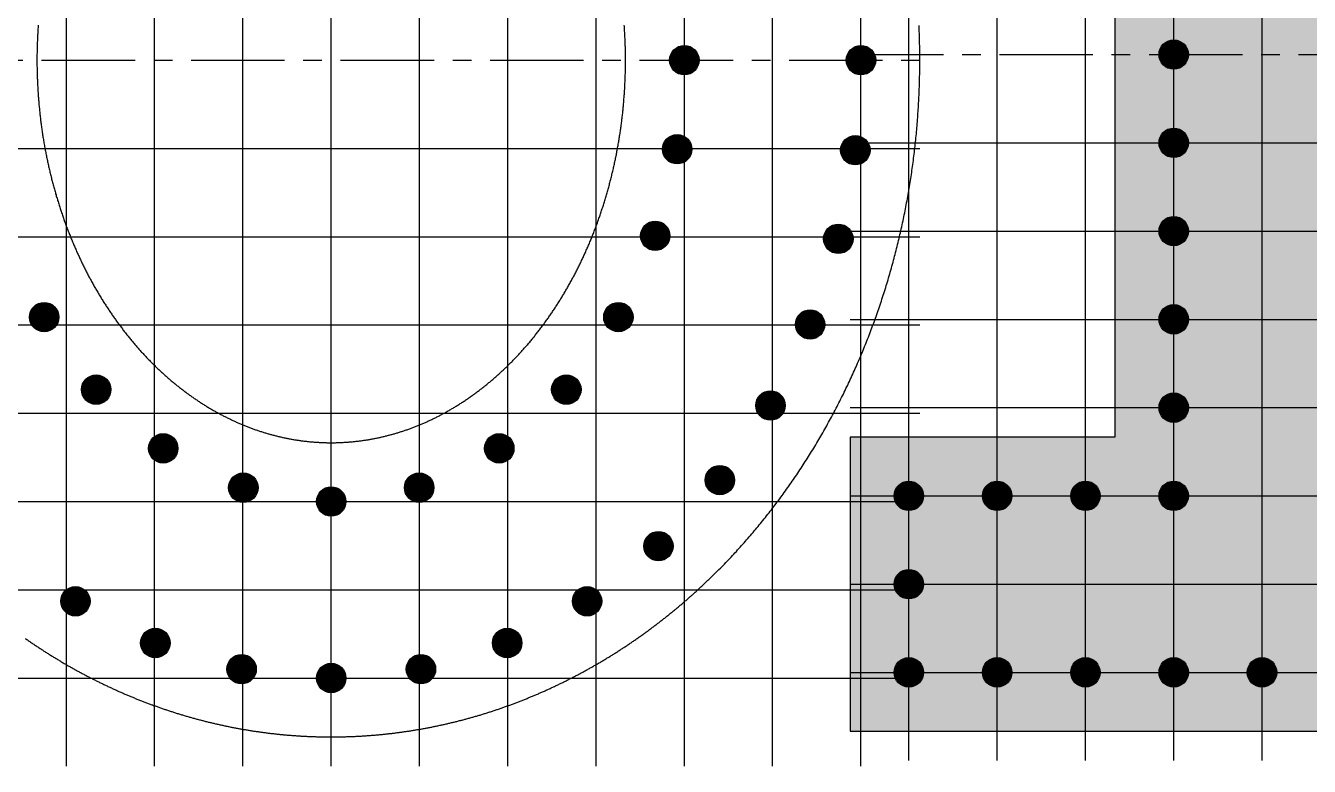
# Model space of a CAD drawing. Header units: inches. Extents: x 0 to 4525, y 0 to 244.
# Drawn here: x 52.55 to 74.36, y -0.04 to 12.54 of the extents above; entities that cross this region are included whole.
import ezdxf

# ---------------------------------------------------------------- set-up
doc = ezdxf.new("R2010")
doc.units = ezdxf.units.IN
doc.linetypes.add('CENTER', pattern=[50.8, 31.75, -6.35, 6.35, -6.35])
for name, color, linetype in [('LetterFill', 7, 'Continuous'), ('LetterOutlines', 61, 'Continuous'), ('PixelFill', 22, 'Continuous'), ('PixelGuides', 160, 'Continuous'), ('PixelHoles', 90, 'Continuous')]:
    doc.layers.add(name, color=color, linetype=linetype)

# ---------------------------------------------------------------- blocks, each defined once
blk = doc.blocks.new('Pixel')
at = {"layer": 'PixelFill'}
h = blk.add_hatch(color=256, dxfattribs=at)
h.paths.add_polyline_path([(0, 0.25), (0, 0), (0.25, 0, 0.414214)])
h.paths.add_polyline_path([(0, 0.25, 0.414214), (-0.25, 0), (0, 0)])
h.paths.add_polyline_path([(0, 0), (-0.25, 0, 0.414214), (0, -0.25)])
h.paths.add_polyline_path([(0.25, 0), (0, 0), (0, -0.25, 0.414214)])
h = blk.add_hatch(color=256, dxfattribs=at)
edge = h.paths.add_edge_path()
edge.add_line((0, 0), (0, 0.25))
edge.add_arc((0, 0), 0.25, 90, 180)
edge.add_line((-0.25, 0), (0, 0))
h = blk.add_hatch(color=256, dxfattribs=at)
edge = h.paths.add_edge_path()
edge.add_line((0, 0), (0.25, 0))
edge.add_arc((0, 0), 0.25, 0, 90)
edge.add_line((0, 0.25), (0, 0))
h = blk.add_hatch(color=256, dxfattribs=at)
edge = h.paths.add_edge_path()
edge.add_line((0, -0.25), (0, 0))
edge.add_line((0, 0), (-0.25, 0))
edge.add_arc((0, 0), 0.25, 180, 270)
h = blk.add_hatch(color=256, dxfattribs=at)
edge = h.paths.add_edge_path()
edge.add_line((0, 0), (0, -0.25))
edge.add_arc((0, 0), 0.25, 270, 360)
edge.add_line((0.25, 0), (0, 0))
at = {"layer": 'PixelHoles'}
blk.add_circle((0, 0), 0.25, dxfattribs=at)

msp = doc.modelspace()

# ---------------------------------------------------------------- hatches: boundary and pattern name
at = {"layer": 'LetterFill'}
msp.add_hatch(color=256, dxfattribs=at).paths.add_polyline_path([(66.555, 18.554), (71.055, 18.554), (71.055, 5.554), (66.555, 5.554), (66.555, 0.554), (80.555, 0.554), (80.555, 5.554), (76.055, 5.554), (76.055, 18.554), (80.555, 18.554), (80.555, 23.554), (66.555, 23.554)])

# ---------------------------------------------------------------- linework, layer by layer
at = {"layer": 'LetterOutlines'}
msp.add_lwpolyline([(66.555, 0.554), (80.555, 0.554), (80.555, 5.554), (76.055, 5.554), (76.055, 18.554), (80.555, 18.554), (80.555, 23.554), (66.555, 23.554), (66.555, 18.554), (71.055, 18.554), (71.055, 5.554), (66.555, 5.554)], close=True, dxfattribs=at)
for points in [[(52.541, 2.132), (52.555, 2.123), (52.568, 2.114), (52.581, 2.105), (52.594, 2.095), (52.607, 2.086), (52.621, 2.077), (52.634, 2.068), (52.647, 2.059), (52.661, 2.05), (52.674, 2.041), (52.687, 2.032), (52.7, 2.023), (52.714, 2.014), (52.727, 2.005), (52.741, 1.996), (52.754, 1.988), (52.767, 1.979), (52.781, 1.97), (52.794, 1.961), (52.808, 1.952), (52.821, 1.944), (52.834, 1.935), (52.848, 1.926), (52.861, 1.917), (52.875, 1.909), (52.888, 1.9), (52.902, 1.892), (52.915, 1.883), (52.929, 1.874), (52.942, 1.866), (52.956, 1.857), (52.97, 1.849), (52.983, 1.84), (52.997, 1.832), (53.01, 1.824), (53.024, 1.815), (53.038, 1.807), (53.051, 1.799), (53.065, 1.79), (53.079, 1.782), (53.092, 1.774), (53.106, 1.765), (53.12, 1.757), (53.133, 1.749), (53.147, 1.741), (53.161, 1.733), (53.175, 1.725), (53.188, 1.716), (53.202, 1.708), (53.216, 1.7), (53.23, 1.692), (53.244, 1.684), (53.257, 1.676), (53.271, 1.668), (53.285, 1.66), (53.299, 1.653), (53.313, 1.645), (53.327, 1.637), (53.341, 1.629), (53.355, 1.621), (53.368, 1.613), (53.382, 1.606), (53.396, 1.598), (53.41, 1.59), (53.424, 1.583), (53.438, 1.575), (53.452, 1.567), (53.466, 1.56), (53.48, 1.552), (53.494, 1.545), (53.508, 1.537), (53.522, 1.53), (53.536, 1.522), (53.55, 1.515), (53.564, 1.507), (53.578, 1.5), (53.593, 1.492), (53.607, 1.485), (53.621, 1.478), (53.635, 1.47), (53.649, 1.463), (53.663, 1.456), (53.677, 1.449), (53.691, 1.441), (53.706, 1.434), (53.72, 1.427), (53.734, 1.42), (53.748, 1.413), (53.762, 1.406), (53.777, 1.399), (53.791, 1.392), (53.805, 1.385), (53.819, 1.378), (53.834, 1.371), (53.848, 1.364), (53.862, 1.357), (53.877, 1.35), (53.891, 1.343), (53.905, 1.336), (53.919, 1.329), (53.934, 1.323), (53.948, 1.316), (53.962, 1.309), (53.977, 1.302), (53.991, 1.296), (54.006, 1.289), (54.02, 1.282), (54.034, 1.276), (54.049, 1.269), (54.063, 1.263), (54.078, 1.256), (54.092, 1.25), (54.107, 1.243), (54.121, 1.237), (54.135, 1.23), (54.15, 1.224), (54.164, 1.218), (54.179, 1.211), (54.193, 1.205), (54.208, 1.199), (54.222, 1.192), (54.237, 1.186), (54.252, 1.18), (54.266, 1.174), (54.281, 1.167), (54.295, 1.161), (54.31, 1.155), (54.324, 1.149), (54.339, 1.143), (54.354, 1.137), (54.368, 1.131), (54.383, 1.125), (54.397, 1.119), (54.412, 1.113), (54.427, 1.107), (54.441, 1.101), (54.456, 1.095), (54.471, 1.089), (54.485, 1.084), (54.5, 1.078), (54.515, 1.072), (54.529, 1.066), (54.544, 1.061), (54.559, 1.055), (54.574, 1.049), (54.588, 1.044), (54.603, 1.038), (54.618, 1.033), (54.633, 1.027), (54.647, 1.021), (54.662, 1.016), (54.677, 1.01), (54.692, 1.005), (54.706, 1), (54.721, 0.994), (54.736, 0.989), (54.751, 0.983), (54.766, 0.978), (54.781, 0.973), (54.795, 0.968), (54.81, 0.962), (54.825, 0.957), (54.84, 0.952), (54.855, 0.947), (54.87, 0.942), (54.885, 0.936), (54.9, 0.931), (54.914, 0.926), (54.929, 0.921), (54.944, 0.916), (54.959, 0.911), (54.974, 0.906), (54.989, 0.901), (55.004, 0.897), (55.019, 0.892), (55.034, 0.887), (55.049, 0.882), (55.064, 0.877), (55.079, 0.872), (55.094, 0.868), (55.109, 0.863), (55.124, 0.858), (55.139, 0.854), (55.154, 0.849), (55.169, 0.844), (55.184, 0.84), (55.199, 0.835), (55.214, 0.831), (55.229, 0.826), (55.244, 0.822), (55.259, 0.817), (55.274, 0.813), (55.289, 0.808), (55.304, 0.804), (55.319, 0.8), (55.335, 0.795), (55.35, 0.791), (55.365, 0.787), (55.38, 0.783), (55.395, 0.778), (55.41, 0.774), (55.425, 0.77), (55.44, 0.766), (55.455, 0.762), (55.471, 0.758), (55.486, 0.754), (55.501, 0.75), (55.516, 0.746), (55.531, 0.742), (55.546, 0.738), (55.562, 0.734), (55.577, 0.73), (55.592, 0.726), (55.607, 0.722), (55.622, 0.719), (55.638, 0.715), (55.653, 0.711), (55.668, 0.707), (55.683, 0.704), (55.699, 0.7), (55.714, 0.696), (55.729, 0.693), (55.744, 0.689), (55.76, 0.685), (55.775, 0.682), (55.79, 0.678), (55.805, 0.675), (55.821, 0.672), (55.836, 0.668), (55.851, 0.665), (55.866, 0.661), (55.882, 0.658), (55.897, 0.655), (55.912, 0.651), (55.928, 0.648), (55.943, 0.645), (55.958, 0.642), (55.974, 0.638), (55.989, 0.635), (56.004, 0.632), (56.02, 0.629), (56.035, 0.626), (56.05, 0.623), (56.066, 0.62), (56.081, 0.617), (56.096, 0.614), (56.112, 0.611), (56.127, 0.608), (56.142, 0.605), (56.158, 0.602), (56.173, 0.6), (56.189, 0.597), (56.204, 0.594), (56.219, 0.591), (56.235, 0.589), (56.25, 0.586), (56.266, 0.583), (56.281, 0.581), (56.296, 0.578), (56.312, 0.576), (56.327, 0.573), (56.343, 0.57), (56.358, 0.568), (56.374, 0.565), (56.389, 0.563), (56.404, 0.561), (56.42, 0.558), (56.435, 0.556), (56.451, 0.554), (56.466, 0.551), (56.482, 0.549), (56.497, 0.547), (56.513, 0.545), (56.528, 0.542), (56.544, 0.54), (56.559, 0.538), (56.575, 0.536), (56.59, 0.534), (56.606, 0.532), (56.621, 0.53), (56.636, 0.528), (56.652, 0.526), (56.667, 0.524), (56.683, 0.522), (56.698, 0.52), (56.714, 0.518), (56.729, 0.517), (56.745, 0.515), (56.761, 0.513), (56.776, 0.511), (56.792, 0.51), (56.807, 0.508), (56.823, 0.506), (56.838, 0.505), (56.854, 0.503), (56.869, 0.501), (56.885, 0.5), (56.9, 0.498), (56.916, 0.497), (56.931, 0.495), (56.947, 0.494), (56.962, 0.493), (56.978, 0.491), (56.993, 0.49), (57.009, 0.488), (57.025, 0.487), (57.04, 0.486), (57.056, 0.485), (57.071, 0.483), (57.087, 0.482), (57.102, 0.481), (57.118, 0.48), (57.133, 0.479), (57.149, 0.478), (57.165, 0.477), (57.18, 0.476), (57.196, 0.475), (57.211, 0.474), (57.227, 0.473), (57.242, 0.472), (57.258, 0.471), (57.274, 0.47), (57.289, 0.469), (57.305, 0.469), (57.32, 0.468), (57.336, 0.467), (57.352, 0.466), (57.367, 0.466), (57.383, 0.465), (57.398, 0.464), (57.414, 0.464), (57.429, 0.463), (57.445, 0.463), (57.461, 0.462), (57.476, 0.462), (57.492, 0.461), (57.507, 0.461), (57.523, 0.46), (57.539, 0.46), (57.554, 0.46), (57.57, 0.459), (57.585, 0.459), (57.601, 0.459), (57.617, 0.459), (57.632, 0.458), (57.648, 0.458), (57.663, 0.458), (57.679, 0.458), (57.695, 0.458), (57.71, 0.458), (57.726, 0.458), (57.741, 0.458), (57.741, 0.458), (57.757, 0.458), (57.773, 0.458), (57.788, 0.458), (57.804, 0.458), (57.819, 0.458), (57.835, 0.458), (57.85, 0.458), (57.866, 0.459), (57.882, 0.459), (57.897, 0.459), (57.913, 0.459), (57.928, 0.46), (57.944, 0.46), (57.96, 0.46), (57.975, 0.461), (57.991, 0.461), (58.006, 0.462), (58.022, 0.462), (58.038, 0.463), (58.053, 0.463), (58.069, 0.464), (58.084, 0.464), (58.1, 0.465), (58.116, 0.466), (58.131, 0.466), (58.147, 0.467), (58.162, 0.468), (58.178, 0.469), (58.193, 0.469), (58.209, 0.47), (58.225, 0.471), (58.24, 0.472), (58.256, 0.473), (58.271, 0.474), (58.287, 0.475), (58.302, 0.476), (58.318, 0.477), (58.334, 0.478), (58.349, 0.479), (58.365, 0.48), (58.38, 0.481), (58.396, 0.482), (58.411, 0.483), (58.427, 0.485), (58.442, 0.486), (58.458, 0.487), (58.474, 0.489), (58.489, 0.49), (58.505, 0.491), (58.52, 0.493), (58.536, 0.494), (58.551, 0.495), (58.567, 0.497), (58.582, 0.498), (58.598, 0.5), (58.613, 0.501), (58.629, 0.503), (58.644, 0.505), (58.66, 0.506), (58.676, 0.508), (58.691, 0.51), (58.707, 0.511), (58.722, 0.513), (58.738, 0.515), (58.753, 0.517), (58.769, 0.518), (58.784, 0.52), (58.8, 0.522), (58.815, 0.524), (58.831, 0.526), (58.846, 0.528), (58.862, 0.53), (58.877, 0.532), (58.893, 0.534), (58.908, 0.536), (58.924, 0.538), (58.939, 0.54), (58.954, 0.542), (58.97, 0.545), (58.985, 0.547), (59.001, 0.549), (59.016, 0.551), (59.032, 0.554), (59.047, 0.556), (59.063, 0.558), (59.078, 0.561), (59.094, 0.563), (59.109, 0.566), (59.124, 0.568), (59.14, 0.571), (59.155, 0.573), (59.171, 0.576), (59.186, 0.578), (59.202, 0.581), (59.217, 0.583), (59.232, 0.586), (59.248, 0.589), (59.263, 0.591), (59.279, 0.594), (59.294, 0.597), (59.309, 0.6), (59.325, 0.602), (59.34, 0.605), (59.356, 0.608), (59.371, 0.611), (59.386, 0.614), (59.402, 0.617), (59.417, 0.62), (59.432, 0.623), (59.448, 0.626), (59.463, 0.629), (59.478, 0.632), (59.494, 0.635), (59.509, 0.638), (59.524, 0.642), (59.54, 0.645), (59.555, 0.648), (59.57, 0.651), (59.586, 0.655), (59.601, 0.658), (59.616, 0.661), (59.632, 0.665), (59.647, 0.668), (59.662, 0.671), (59.677, 0.675), (59.693, 0.678), (59.708, 0.682), (59.723, 0.685), (59.738, 0.689), (59.754, 0.692), (59.769, 0.696), (59.784, 0.7), (59.799, 0.703), (59.815, 0.707), (59.83, 0.711), (59.845, 0.714), (59.86, 0.718), (59.876, 0.722), (59.891, 0.726), (59.906, 0.73), (59.921, 0.734), (59.936, 0.738), (59.951, 0.741), (59.967, 0.745), (59.982, 0.749), (59.997, 0.753), (60.012, 0.757), (60.027, 0.762), (60.042, 0.766), (60.058, 0.77), (60.073, 0.774), (60.088, 0.778), (60.103, 0.782), (60.118, 0.787), (60.133, 0.791), (60.148, 0.795), (60.163, 0.799), (60.178, 0.804), (60.194, 0.808), (60.209, 0.813), (60.224, 0.817), (60.239, 0.821), (60.254, 0.826), (60.269, 0.83), (60.284, 0.835), (60.299, 0.839), (60.314, 0.844), (60.329, 0.849), (60.344, 0.853), (60.359, 0.858), (60.374, 0.863), (60.389, 0.867), (60.404, 0.872), (60.419, 0.877), (60.434, 0.882), (60.449, 0.886), (60.464, 0.891), (60.479, 0.896), (60.494, 0.901), (60.509, 0.906), (60.524, 0.911), (60.539, 0.916), (60.553, 0.921), (60.568, 0.926), (60.583, 0.931), (60.598, 0.936), (60.613, 0.941), (60.628, 0.946), (60.643, 0.952), (60.658, 0.957), (60.672, 0.962), (60.687, 0.967), (60.702, 0.973), (60.717, 0.978), (60.732, 0.983), (60.747, 0.989), (60.761, 0.994), (60.776, 0.999), (60.791, 1.005), (60.806, 1.01), (60.821, 1.016), (60.835, 1.021), (60.85, 1.027), (60.865, 1.032), (60.88, 1.038), (60.894, 1.044), (60.909, 1.049), (60.924, 1.055), (60.939, 1.061), (60.953, 1.066), (60.968, 1.072), (60.983, 1.078), (60.997, 1.084), (61.012, 1.089), (61.027, 1.095), (61.041, 1.101), (61.056, 1.107), (61.071, 1.113), (61.085, 1.119), (61.1, 1.125), (61.114, 1.131), (61.129, 1.137), (61.144, 1.143), (61.158, 1.149), (61.173, 1.155), (61.187, 1.161), (61.202, 1.167), (61.217, 1.174), (61.231, 1.18), (61.246, 1.186), (61.26, 1.192), (61.275, 1.199), (61.289, 1.205), (61.304, 1.211), (61.318, 1.218), (61.333, 1.224), (61.347, 1.23), (61.362, 1.237), (61.376, 1.243), (61.39, 1.25), (61.405, 1.256), (61.419, 1.263), (61.434, 1.269), (61.448, 1.276), (61.463, 1.283), (61.477, 1.289), (61.491, 1.296), (61.506, 1.303), (61.52, 1.309), (61.534, 1.316), (61.549, 1.323), (61.563, 1.33), (61.577, 1.336), (61.592, 1.343), (61.606, 1.35), (61.62, 1.357), (61.635, 1.364), (61.649, 1.371), (61.663, 1.378), (61.677, 1.385), (61.692, 1.392), (61.706, 1.399), (61.72, 1.406), (61.734, 1.413), (61.748, 1.42), (61.763, 1.427), (61.777, 1.434), (61.791, 1.442), (61.805, 1.449), (61.819, 1.456), (61.833, 1.463), (61.848, 1.471), (61.862, 1.478), (61.876, 1.485), (61.89, 1.493), (61.904, 1.5), (61.918, 1.507), (61.932, 1.515), (61.946, 1.522), (61.96, 1.53), (61.974, 1.537), (61.988, 1.545), (62.002, 1.552), (62.016, 1.56), (62.03, 1.568), (62.044, 1.575), (62.058, 1.583), (62.072, 1.591), (62.086, 1.598), (62.1, 1.606), (62.114, 1.614), (62.128, 1.622), (62.142, 1.629), (62.156, 1.637), (62.17, 1.645), (62.183, 1.653), (62.197, 1.661), (62.211, 1.669), (62.225, 1.677), (62.239, 1.685), (62.253, 1.693), (62.266, 1.701), (62.28, 1.709), (62.294, 1.717), (62.308, 1.725), (62.322, 1.733), (62.335, 1.741), (62.349, 1.749), (62.363, 1.757), (62.376, 1.766), (62.39, 1.774), (62.404, 1.782), (62.417, 1.79), (62.431, 1.799), (62.445, 1.807), (62.458, 1.815), (62.472, 1.824), (62.486, 1.832), (62.499, 1.841), (62.513, 1.849), (62.526, 1.858), (62.54, 1.866), (62.554, 1.875), (62.567, 1.883), (62.581, 1.892), (62.594, 1.9), (62.608, 1.909), (62.621, 1.918), (62.635, 1.926), (62.648, 1.935), (62.662, 1.944), (62.675, 1.952), (62.688, 1.961), (62.702, 1.97), (62.715, 1.979), (62.729, 1.988), (62.742, 1.996), (62.755, 2.005), (62.769, 2.014), (62.782, 2.023), (62.795, 2.032), (62.809, 2.041), (62.822, 2.05), (62.835, 2.059), (62.849, 2.068), (62.862, 2.077), (62.875, 2.086), (62.888, 2.095), (62.902, 2.104), (62.915, 2.114), (62.928, 2.123), (62.941, 2.132), (62.954, 2.141), (62.968, 2.15), (62.981, 2.16), (62.994, 2.169), (63.007, 2.178), (63.02, 2.188), (63.033, 2.197), (63.046, 2.206), (63.059, 2.216), (63.072, 2.225), (63.085, 2.235), (63.099, 2.244), (63.112, 2.254), (63.125, 2.263), (63.138, 2.273), (63.15, 2.282), (63.163, 2.292), (63.176, 2.302), (63.189, 2.311), (63.202, 2.321), (63.215, 2.331), (63.228, 2.34), (63.241, 2.35), (63.254, 2.36), (63.267, 2.37), (63.279, 2.379), (63.292, 2.389), (63.305, 2.399), (63.318, 2.409), (63.331, 2.419), (63.343, 2.429), (63.356, 2.439), (63.369, 2.449), (63.382, 2.458), (63.394, 2.468), (63.407, 2.478), (63.42, 2.489), (63.432, 2.499), (63.445, 2.509), (63.458, 2.519), (63.47, 2.529), (63.483, 2.539), (63.496, 2.549), (63.508, 2.559), (63.521, 2.57), (63.533, 2.58), (63.546, 2.59), (63.558, 2.6), (63.571, 2.611), (63.583, 2.621), (63.596, 2.631), (63.608, 2.642), (63.621, 2.652), (63.633, 2.663), (63.646, 2.673), (63.658, 2.683), (63.67, 2.694), (63.683, 2.704), (63.695, 2.715), (63.708, 2.725), (63.72, 2.736), (63.732, 2.747), (63.744, 2.757), (63.757, 2.768), (63.769, 2.778), (63.781, 2.789), (63.794, 2.8), (63.806, 2.811), (63.818, 2.821), (63.83, 2.832), (63.842, 2.843), (63.855, 2.854), (63.867, 2.864), (63.879, 2.875), (63.891, 2.886), (63.903, 2.897), (63.915, 2.908), (63.927, 2.919), (63.939, 2.93), (63.951, 2.941), (63.963, 2.952), (63.975, 2.963), (63.987, 2.974), (63.999, 2.985), (64.011, 2.996), (64.023, 3.007), (64.035, 3.018), (64.047, 3.029), (64.059, 3.04), (64.071, 3.051), (64.083, 3.063), (64.095, 3.074), (64.107, 3.085), (64.119, 3.096), (64.13, 3.108), (64.142, 3.119), (64.154, 3.13), (64.166, 3.142), (64.177, 3.153), (64.189, 3.164), (64.201, 3.176), (64.213, 3.187), (64.224, 3.199), (64.236, 3.21), (64.248, 3.221), (64.259, 3.233), (64.271, 3.244), (64.283, 3.256), (64.294, 3.268), (64.306, 3.279), (64.329, 3.302), (64.352, 3.326), (64.375, 3.349), (64.398, 3.372), (64.421, 3.396), (64.444, 3.42), (64.466, 3.443), (64.489, 3.467), (64.512, 3.491), (64.534, 3.515), (64.557, 3.539), (64.579, 3.563), (64.601, 3.587), (64.624, 3.611), (64.646, 3.635), (64.668, 3.66), (64.69, 3.684), (64.712, 3.709), (64.734, 3.733), (64.756, 3.758), (64.778, 3.783), (64.799, 3.808), (64.821, 3.832), (64.843, 3.857), (64.864, 3.882), (64.886, 3.908), (64.907, 3.933), (64.928, 3.958), (64.95, 3.983), (64.971, 4.009), (64.992, 4.034), (65.013, 4.06), (65.034, 4.085), (65.055, 4.111), (65.076, 4.137), (65.097, 4.163), (65.117, 4.189), (65.138, 4.215), (65.159, 4.241), (65.179, 4.267), (65.199, 4.293), (65.22, 4.319), (65.24, 4.345), (65.26, 4.372), (65.28, 4.398), (65.3, 4.425), (65.32, 4.451), (65.34, 4.478), (65.36, 4.505), (65.38, 4.532), (65.4, 4.559), (65.419, 4.585), (65.439, 4.612), (65.458, 4.64), (65.478, 4.667), (65.497, 4.694), (65.516, 4.721), (65.535, 4.749), (65.555, 4.776), (65.574, 4.803), (65.593, 4.831), (65.611, 4.859), (65.63, 4.886), (65.649, 4.914), (65.668, 4.942), (65.686, 4.97), (65.705, 4.997), (65.723, 5.025), (65.741, 5.054), (65.76, 5.082), (65.778, 5.11), (65.796, 5.138), (65.814, 5.166), (65.832, 5.195), (65.85, 5.223), (65.868, 5.252), (65.885, 5.28), (65.903, 5.309), (65.921, 5.337), (65.938, 5.366), (65.956, 5.395), (65.973, 5.424), (65.99, 5.453), (66.007, 5.482), (66.025, 5.511), (66.042, 5.54), (66.059, 5.569), (66.075, 5.598), (66.092, 5.627), (66.109, 5.657), (66.126, 5.686), (66.142, 5.715), (66.159, 5.745), (66.175, 5.774), (66.191, 5.804), (66.208, 5.834), (66.224, 5.863), (66.24, 5.893), (66.256, 5.923), (66.272, 5.953), (66.288, 5.983), (66.303, 6.012), (66.319, 6.043), (66.335, 6.073), (66.35, 6.103), (66.366, 6.133), (66.381, 6.163), (66.396, 6.193), (66.411, 6.224), (66.427, 6.254), (66.442, 6.285), (66.456, 6.315), (66.471, 6.346), (66.486, 6.376), (66.501, 6.407), (66.516, 6.437), (66.53, 6.468), (66.545, 6.499), (66.559, 6.53), (66.573, 6.561), (66.587, 6.592), (66.602, 6.623), (66.616, 6.654), (66.63, 6.685), (66.643, 6.716), (66.657, 6.747), (66.671, 6.778), (66.685, 6.809), (66.698, 6.841), (66.712, 6.872), (66.725, 6.903), (66.738, 6.935), (66.752, 6.966), (66.765, 6.998), (66.778, 7.029), (66.791, 7.061), (66.804, 7.093), (66.816, 7.124), (66.829, 7.156), (66.842, 7.188), (66.854, 7.22), (66.867, 7.252), (66.879, 7.284), (66.892, 7.316), (66.904, 7.348), (66.916, 7.38), (66.928, 7.412), (66.94, 7.444), (66.952, 7.476), (66.964, 7.508), (66.975, 7.54), (66.987, 7.573), (66.998, 7.605), (67.01, 7.637), (67.021, 7.67), (67.033, 7.702), (67.044, 7.735), (67.055, 7.767), (67.066, 7.8), (67.077, 7.832), (67.088, 7.865), (67.098, 7.898), (67.109, 7.93), (67.12, 7.963), (67.13, 7.996), (67.141, 8.028), (67.151, 8.061), (67.161, 8.094), (67.171, 8.127), (67.181, 8.16), (67.191, 8.193), (67.201, 8.226), (67.211, 8.259), (67.221, 8.292), (67.23, 8.325), (67.24, 8.358), (67.249, 8.392), (67.259, 8.425), (67.268, 8.458), (67.277, 8.491), (67.286, 8.525), (67.295, 8.558), (67.304, 8.591), (67.313, 8.625), (67.322, 8.658), (67.33, 8.691), (67.339, 8.725), (67.347, 8.758), (67.356, 8.792), (67.364, 8.826), (67.372, 8.859), (67.38, 8.893), (67.388, 8.926), (67.396, 8.96), (67.404, 8.994), (67.412, 9.027), (67.419, 9.061), (67.427, 9.095), (67.434, 9.129), (67.442, 9.163), (67.449, 9.196), (67.456, 9.23), (67.464, 9.264), (67.471, 9.298), (67.478, 9.332), (67.484, 9.366), (67.491, 9.4), (67.498, 9.434), (67.504, 9.468), (67.511, 9.502), (67.517, 9.536), (67.524, 9.57), (67.53, 9.604), (67.536, 9.639), (67.542, 9.673), (67.548, 9.707), (67.554, 9.741), (67.56, 9.775), (67.565, 9.81), (67.571, 9.844), (67.577, 9.878), (67.582, 9.912), (67.587, 9.947), (67.592, 9.981), (67.598, 10.015), (67.603, 10.05), (67.608, 10.084), (67.613, 10.119), (67.617, 10.153), (67.622, 10.187), (67.627, 10.222), (67.631, 10.256), (67.636, 10.291), (67.64, 10.325), (67.644, 10.36), (67.648, 10.394), (67.652, 10.429), (67.656, 10.464), (67.66, 10.498), (67.664, 10.533), (67.668, 10.567), (67.671, 10.602), (67.675, 10.636), (67.678, 10.671), (67.682, 10.706), (67.685, 10.74), (67.688, 10.775), (67.691, 10.81), (67.694, 10.844), (67.697, 10.879), (67.7, 10.914), (67.703, 10.948), (67.705, 10.983), (67.708, 11.018), (67.71, 11.053), (67.712, 11.087), (67.715, 11.122), (67.717, 11.157), (67.719, 11.192), (67.721, 11.226), (67.723, 11.261), (67.725, 11.296), (67.726, 11.331), (67.728, 11.366), (67.729, 11.4), (67.731, 11.435), (67.732, 11.47), (67.733, 11.505), (67.735, 11.54), (67.736, 11.574), (67.737, 11.609), (67.737, 11.644), (67.738, 11.679), (67.739, 11.714), (67.74, 11.749), (67.74, 11.783), (67.74, 11.818), (67.741, 11.853), (67.741, 11.888), (67.741, 11.923), (67.741, 11.958), (67.741, 11.992), (67.741, 12.027), (67.741, 12.062), (67.741, 12.097), (67.74, 12.132), (67.74, 12.167), (67.739, 12.202), (67.738, 12.236), (67.738, 12.271), (67.737, 12.306), (67.736, 12.341), (67.735, 12.376), (67.734, 12.41), (67.732, 12.445), (67.731, 12.48), (67.73, 12.515), (67.728, 12.55)], [(52.763, 12.553), (52.761, 12.532), (52.76, 12.512), (52.759, 12.491), (52.757, 12.471), (52.756, 12.45), (52.755, 12.43), (52.754, 12.409), (52.753, 12.389), (52.752, 12.368), (52.751, 12.348), (52.75, 12.327), (52.749, 12.307), (52.748, 12.286), (52.747, 12.266), (52.747, 12.245), (52.746, 12.225), (52.745, 12.204), (52.745, 12.184), (52.744, 12.163), (52.744, 12.143), (52.743, 12.122), (52.743, 12.102), (52.743, 12.081), (52.742, 12.06), (52.742, 12.04), (52.742, 12.019), (52.742, 11.999), (52.742, 11.978), (52.742, 11.958), (52.742, 11.937), (52.742, 11.917), (52.742, 11.896), (52.742, 11.875), (52.742, 11.855), (52.743, 11.834), (52.743, 11.814), (52.743, 11.793), (52.744, 11.773), (52.744, 11.752), (52.745, 11.732), (52.745, 11.711), (52.746, 11.691), (52.747, 11.67), (52.747, 11.649), (52.748, 11.629), (52.749, 11.608), (52.75, 11.588), (52.751, 11.567), (52.752, 11.547), (52.753, 11.526), (52.754, 11.506), (52.755, 11.485), (52.756, 11.465), (52.757, 11.444), (52.759, 11.424), (52.76, 11.403), (52.761, 11.383), (52.763, 11.362), (52.764, 11.342), (52.766, 11.322), (52.767, 11.301), (52.769, 11.281), (52.771, 11.26), (52.772, 11.24), (52.774, 11.219), (52.776, 11.199), (52.778, 11.179), (52.78, 11.158), (52.782, 11.138), (52.784, 11.117), (52.786, 11.097), (52.788, 11.077), (52.79, 11.056), (52.792, 11.036), (52.795, 11.016), (52.797, 10.995), (52.799, 10.975), (52.802, 10.955), (52.804, 10.934), (52.807, 10.914), (52.809, 10.894), (52.812, 10.874), (52.815, 10.853), (52.817, 10.833), (52.82, 10.813), (52.823, 10.793), (52.826, 10.773), (52.829, 10.752), (52.832, 10.732), (52.835, 10.712), (52.838, 10.692), (52.841, 10.672), (52.844, 10.652), (52.847, 10.632), (52.851, 10.611), (52.854, 10.591), (52.857, 10.571), (52.861, 10.551), (52.864, 10.531), (52.868, 10.511), (52.871, 10.491), (52.875, 10.471), (52.879, 10.451), (52.882, 10.431), (52.886, 10.411), (52.89, 10.391), (52.894, 10.372), (52.898, 10.352), (52.902, 10.332), (52.906, 10.312), (52.91, 10.292), (52.914, 10.272), (52.918, 10.253), (52.922, 10.233), (52.927, 10.213), (52.931, 10.193), (52.935, 10.174), (52.94, 10.154), (52.944, 10.134), (52.949, 10.114), (52.953, 10.095), (52.958, 10.075), (52.962, 10.056), (52.967, 10.036), (52.972, 10.016), (52.976, 9.997), (52.981, 9.977), (52.986, 9.958), (52.991, 9.938), (52.996, 9.919), (53.001, 9.9), (53.006, 9.88), (53.011, 9.861), (53.016, 9.841), (53.022, 9.822), (53.027, 9.803), (53.032, 9.783), (53.037, 9.764), (53.043, 9.745), (53.048, 9.726), (53.054, 9.706), (53.059, 9.687), (53.065, 9.668), (53.07, 9.649), (53.076, 9.63), (53.082, 9.611), (53.088, 9.592), (53.093, 9.573), (53.099, 9.554), (53.105, 9.535), (53.111, 9.516), (53.117, 9.497), (53.123, 9.478), (53.129, 9.459), (53.135, 9.44), (53.141, 9.421), (53.148, 9.402), (53.154, 9.384), (53.16, 9.365), (53.167, 9.346), (53.173, 9.327), (53.179, 9.309), (53.186, 9.29), (53.192, 9.271), (53.199, 9.253), (53.206, 9.234), (53.212, 9.216), (53.219, 9.197), (53.226, 9.179), (53.232, 9.16), (53.239, 9.142), (53.246, 9.123), (53.253, 9.105), (53.26, 9.087), (53.267, 9.068), (53.274, 9.05), (53.281, 9.032), (53.288, 9.014), (53.295, 8.996), (53.303, 8.977), (53.31, 8.959), (53.317, 8.941), (53.324, 8.923), (53.332, 8.905), (53.339, 8.887), (53.347, 8.869), (53.354, 8.851), (53.362, 8.833), (53.369, 8.815), (53.377, 8.798), (53.385, 8.78), (53.392, 8.762), (53.4, 8.744), (53.408, 8.727), (53.416, 8.709), (53.424, 8.691), (53.432, 8.674), (53.44, 8.656), (53.448, 8.639), (53.456, 8.621), (53.464, 8.604), (53.472, 8.586), (53.48, 8.569), (53.488, 8.552), (53.497, 8.534), (53.505, 8.517), (53.513, 8.5), (53.522, 8.483), (53.53, 8.465), (53.539, 8.448), (53.547, 8.431), (53.556, 8.414), (53.564, 8.397), (53.573, 8.38), (53.582, 8.363), (53.59, 8.346), (53.599, 8.329), (53.608, 8.313), (53.617, 8.296), (53.625, 8.279), (53.634, 8.262), (53.643, 8.246), (53.652, 8.229), (53.661, 8.212), (53.67, 8.196), (53.68, 8.179), (53.689, 8.163), (53.698, 8.146), (53.707, 8.13), (53.716, 8.114), (53.726, 8.097), (53.735, 8.081), (53.744, 8.065), (53.754, 8.049), (53.763, 8.032), (53.773, 8.016), (53.782, 8), (53.792, 7.984), (53.801, 7.968), (53.811, 7.952), (53.821, 7.936), (53.83, 7.921), (53.84, 7.905), (53.85, 7.889), (53.86, 7.873), (53.869, 7.858), (53.879, 7.842), (53.889, 7.826), (53.899, 7.811), (53.909, 7.795), (53.919, 7.78), (53.929, 7.764), (53.939, 7.749), (53.949, 7.733), (53.96, 7.718), (53.97, 7.703), (53.98, 7.688), (53.99, 7.672), (54.001, 7.657), (54.011, 7.642), (54.021, 7.627), (54.032, 7.612), (54.042, 7.597), (54.053, 7.582), (54.063, 7.567), (54.074, 7.553), (54.084, 7.538), (54.095, 7.523), (54.105, 7.508), (54.116, 7.494), (54.127, 7.479), (54.137, 7.465), (54.148, 7.45), (54.159, 7.436), (54.17, 7.421), (54.181, 7.407), (54.192, 7.393), (54.202, 7.378), (54.213, 7.364), (54.224, 7.35), (54.235, 7.336), (54.246, 7.322), (54.257, 7.307), (54.269, 7.293), (54.28, 7.28), (54.291, 7.266), (54.302, 7.252), (54.313, 7.238), (54.325, 7.224), (54.336, 7.21), (54.347, 7.197), (54.358, 7.183), (54.37, 7.17), (54.381, 7.156), (54.393, 7.143), (54.404, 7.129), (54.416, 7.116), (54.427, 7.102), (54.439, 7.089), (54.45, 7.076), (54.462, 7.063), (54.473, 7.05), (54.485, 7.036), (54.497, 7.023), (54.508, 7.01), (54.52, 6.997), (54.532, 6.985), (54.544, 6.972), (54.556, 6.959), (54.567, 6.946), (54.579, 6.933), (54.591, 6.921), (54.603, 6.908), (54.615, 6.896), (54.627, 6.883), (54.639, 6.871), (54.651, 6.858), (54.663, 6.846), (54.675, 6.834), (54.687, 6.821), (54.699, 6.809), (54.712, 6.797), (54.724, 6.785), (54.736, 6.773), (54.748, 6.761), (54.761, 6.749), (54.773, 6.737), (54.785, 6.725), (54.797, 6.714), (54.81, 6.702), (54.822, 6.69), (54.835, 6.679), (54.847, 6.667), (54.859, 6.655), (54.872, 6.644), (54.884, 6.633), (54.897, 6.621), (54.909, 6.61), (54.922, 6.599), (54.935, 6.587), (54.947, 6.576), (54.96, 6.565), (54.973, 6.554), (54.985, 6.543), (54.998, 6.532), (55.011, 6.521), (55.023, 6.511), (55.036, 6.5), (55.049, 6.489), (55.062, 6.478), (55.075, 6.468), (55.087, 6.457), (55.1, 6.447), (55.113, 6.436), (55.126, 6.426), (55.139, 6.416), (55.152, 6.405), (55.165, 6.395), (55.178, 6.385), (55.191, 6.375), (55.204, 6.365), (55.217, 6.355), (55.23, 6.345), (55.243, 6.335), (55.256, 6.325), (55.269, 6.315), (55.282, 6.306), (55.296, 6.296), (55.309, 6.286), (55.322, 6.277), (55.335, 6.267), (55.348, 6.258), (55.362, 6.248), (55.375, 6.239), (55.388, 6.23), (55.402, 6.22), (55.415, 6.211), (55.428, 6.202), (55.442, 6.193), (55.455, 6.184), (55.468, 6.175), (55.482, 6.166), (55.495, 6.157), (55.509, 6.148), (55.522, 6.14), (55.535, 6.131), (55.549, 6.122), (55.562, 6.114), (55.576, 6.105), (55.589, 6.097), (55.603, 6.088), (55.617, 6.08), (55.63, 6.072), (55.644, 6.063), (55.657, 6.055), (55.671, 6.047), (55.685, 6.039), (55.698, 6.031), (55.712, 6.023), (55.726, 6.015), (55.739, 6.007), (55.753, 5.999), (55.767, 5.992), (55.781, 5.984), (55.794, 5.976), (55.808, 5.969), (55.822, 5.961), (55.836, 5.954), (55.849, 5.946), (55.863, 5.939), (55.877, 5.931), (55.891, 5.924), (55.905, 5.917), (55.919, 5.91), (55.932, 5.903), (55.946, 5.896), (55.96, 5.889), (55.974, 5.882), (55.988, 5.875), (56.002, 5.868), (56.016, 5.861), (56.03, 5.855), (56.044, 5.848), (56.058, 5.841), (56.072, 5.835), (56.086, 5.828), (56.1, 5.822), (56.114, 5.816), (56.128, 5.809), (56.142, 5.803), (56.156, 5.797), (56.17, 5.791), (56.184, 5.785), (56.198, 5.778), (56.212, 5.772), (56.227, 5.767), (56.241, 5.761), (56.255, 5.755), (56.269, 5.749), (56.283, 5.743), (56.297, 5.738), (56.311, 5.732), (56.326, 5.727), (56.34, 5.721), (56.354, 5.716), (56.368, 5.71), (56.382, 5.705), (56.397, 5.7), (56.411, 5.695), (56.425, 5.69), (56.439, 5.684), (56.454, 5.679), (56.468, 5.674), (56.482, 5.67), (56.496, 5.665), (56.511, 5.66), (56.525, 5.655), (56.539, 5.65), (56.554, 5.646), (56.568, 5.641), (56.582, 5.637), (56.597, 5.632), (56.611, 5.628), (56.625, 5.624), (56.64, 5.619), (56.654, 5.615), (56.668, 5.611), (56.683, 5.607), (56.697, 5.603), (56.711, 5.599), (56.726, 5.595), (56.74, 5.591), (56.754, 5.587), (56.769, 5.583), (56.783, 5.579), (56.798, 5.576), (56.812, 5.572), (56.826, 5.569), (56.841, 5.565), (56.855, 5.562), (56.87, 5.558), (56.884, 5.555), (56.899, 5.552), (56.913, 5.548), (56.927, 5.545), (56.942, 5.542), (56.956, 5.539), (56.971, 5.536), (56.985, 5.533), (57, 5.53), (57.014, 5.528), (57.029, 5.525), (57.043, 5.522), (57.058, 5.519), (57.072, 5.517), (57.087, 5.514), (57.101, 5.512), (57.116, 5.509), (57.13, 5.507), (57.145, 5.505), (57.159, 5.502), (57.174, 5.5), (57.188, 5.498), (57.203, 5.496), (57.217, 5.494), (57.232, 5.492), (57.246, 5.49), (57.261, 5.488), (57.275, 5.486), (57.29, 5.484), (57.304, 5.483), (57.319, 5.481), (57.334, 5.48), (57.348, 5.478), (57.363, 5.477), (57.377, 5.475), (57.392, 5.474), (57.406, 5.472), (57.421, 5.471), (57.435, 5.47), (57.45, 5.469), (57.465, 5.468), (57.479, 5.467), (57.494, 5.466), (57.508, 5.465), (57.523, 5.464), (57.537, 5.463), (57.552, 5.462), (57.566, 5.462), (57.581, 5.461), (57.596, 5.46), (57.61, 5.46), (57.625, 5.459), (57.639, 5.459), (57.654, 5.459), (57.668, 5.458), (57.683, 5.458), (57.698, 5.458), (57.712, 5.458), (57.727, 5.458), (57.741, 5.458), (57.741, 5.458), (57.756, 5.458), (57.77, 5.458), (57.785, 5.458), (57.8, 5.458), (57.814, 5.458), (57.829, 5.459), (57.843, 5.459), (57.858, 5.459), (57.872, 5.46), (57.887, 5.46), (57.902, 5.461), (57.916, 5.462), (57.931, 5.462), (57.945, 5.463), (57.96, 5.464), (57.974, 5.465), (57.989, 5.466), (58.004, 5.467), (58.018, 5.468), (58.033, 5.469), (58.047, 5.47), (58.062, 5.471), (58.076, 5.472), (58.091, 5.474), (58.105, 5.475), (58.12, 5.477), (58.135, 5.478), (58.149, 5.48), (58.164, 5.481), (58.178, 5.483), (58.193, 5.484), (58.207, 5.486), (58.222, 5.488), (58.236, 5.49), (58.251, 5.492), (58.265, 5.494), (58.28, 5.496), (58.294, 5.498), (58.309, 5.5), (58.323, 5.502), (58.338, 5.505), (58.353, 5.507), (58.367, 5.509), (58.382, 5.512), (58.396, 5.514), (58.411, 5.517), (58.425, 5.519), (58.439, 5.522), (58.454, 5.525), (58.468, 5.528), (58.483, 5.53), (58.497, 5.533), (58.512, 5.536), (58.526, 5.539), (58.541, 5.542), (58.555, 5.545), (58.57, 5.548), (58.584, 5.552), (58.599, 5.555), (58.613, 5.558), (58.627, 5.562), (58.642, 5.565), (58.656, 5.569), (58.671, 5.572), (58.685, 5.576), (58.699, 5.579), (58.714, 5.583), (58.728, 5.587), (58.743, 5.591), (58.757, 5.595), (58.771, 5.599), (58.786, 5.603), (58.8, 5.607), (58.814, 5.611), (58.829, 5.615), (58.843, 5.619), (58.857, 5.624), (58.872, 5.628), (58.886, 5.632), (58.9, 5.637), (58.915, 5.641), (58.929, 5.646), (58.943, 5.65), (58.958, 5.655), (58.972, 5.66), (58.986, 5.665), (59, 5.669), (59.015, 5.674), (59.029, 5.679), (59.043, 5.684), (59.057, 5.689), (59.072, 5.695), (59.086, 5.7), (59.1, 5.705), (59.114, 5.71), (59.128, 5.716), (59.143, 5.721), (59.157, 5.727), (59.171, 5.732), (59.185, 5.738), (59.199, 5.743), (59.213, 5.749), (59.228, 5.755), (59.242, 5.76), (59.256, 5.766), (59.27, 5.772), (59.284, 5.778), (59.298, 5.784), (59.312, 5.79), (59.326, 5.797), (59.34, 5.803), (59.354, 5.809), (59.368, 5.815), (59.382, 5.822), (59.396, 5.828), (59.41, 5.835), (59.424, 5.841), (59.438, 5.848), (59.452, 5.854), (59.466, 5.861), (59.48, 5.868), (59.494, 5.875), (59.508, 5.882), (59.522, 5.888), (59.536, 5.895), (59.55, 5.903), (59.564, 5.91), (59.578, 5.917), (59.592, 5.924), (59.605, 5.931), (59.619, 5.939), (59.633, 5.946), (59.647, 5.953), (59.661, 5.961), (59.674, 5.968), (59.688, 5.976), (59.702, 5.984), (59.716, 5.991), (59.729, 5.999), (59.743, 6.007), (59.757, 6.015), (59.771, 6.023), (59.784, 6.031), (59.798, 6.039), (59.812, 6.047), (59.825, 6.055), (59.839, 6.063), (59.852, 6.072), (59.866, 6.08), (59.88, 6.088), (59.893, 6.097), (59.907, 6.105), (59.92, 6.114), (59.934, 6.122), (59.947, 6.131), (59.961, 6.14), (59.974, 6.149), (59.987, 6.157), (60.001, 6.166), (60.014, 6.175), (60.028, 6.184), (60.041, 6.193), (60.054, 6.202), (60.068, 6.211), (60.081, 6.221), (60.094, 6.23), (60.108, 6.239), (60.121, 6.249), (60.134, 6.258), (60.147, 6.267), (60.161, 6.277), (60.174, 6.287), (60.187, 6.296), (60.2, 6.306), (60.213, 6.316), (60.226, 6.325), (60.24, 6.335), (60.253, 6.345), (60.266, 6.355), (60.279, 6.365), (60.292, 6.375), (60.305, 6.385), (60.318, 6.395), (60.331, 6.406), (60.344, 6.416), (60.357, 6.426), (60.37, 6.437), (60.382, 6.447), (60.395, 6.458), (60.408, 6.468), (60.421, 6.479), (60.434, 6.489), (60.447, 6.5), (60.459, 6.511), (60.472, 6.522), (60.485, 6.533), (60.497, 6.543), (60.51, 6.554), (60.523, 6.565), (60.535, 6.577), (60.548, 6.588), (60.561, 6.599), (60.573, 6.61), (60.586, 6.621), (60.598, 6.633), (60.611, 6.644), (60.623, 6.656), (60.636, 6.667), (60.648, 6.679), (60.661, 6.69), (60.673, 6.702), (60.685, 6.714), (60.698, 6.725), (60.71, 6.737), (60.722, 6.749), (60.734, 6.761), (60.747, 6.773), (60.759, 6.785), (60.771, 6.797), (60.783, 6.809), (60.795, 6.821), (60.807, 6.833), (60.82, 6.846), (60.832, 6.858), (60.844, 6.87), (60.856, 6.883), (60.868, 6.895), (60.88, 6.908), (60.892, 6.921), (60.903, 6.933), (60.915, 6.946), (60.927, 6.959), (60.939, 6.971), (60.951, 6.984), (60.962, 6.997), (60.974, 7.01), (60.986, 7.023), (60.998, 7.036), (61.009, 7.049), (61.021, 7.062), (61.032, 7.076), (61.044, 7.089), (61.056, 7.102), (61.067, 7.115), (61.079, 7.129), (61.09, 7.142), (61.101, 7.156), (61.113, 7.169), (61.124, 7.183), (61.136, 7.196), (61.147, 7.21), (61.158, 7.224), (61.169, 7.238), (61.181, 7.252), (61.192, 7.265), (61.203, 7.279), (61.214, 7.293), (61.225, 7.307), (61.236, 7.321), (61.247, 7.335), (61.258, 7.35), (61.269, 7.364), (61.28, 7.378), (61.291, 7.392), (61.302, 7.407), (61.313, 7.421), (61.324, 7.436), (61.334, 7.45), (61.345, 7.465), (61.356, 7.479), (61.367, 7.494), (61.377, 7.508), (61.388, 7.523), (61.398, 7.538), (61.409, 7.553), (61.42, 7.567), (61.43, 7.582), (61.44, 7.597), (61.451, 7.612), (61.461, 7.627), (61.472, 7.642), (61.482, 7.657), (61.492, 7.673), (61.503, 7.688), (61.513, 7.703), (61.523, 7.718), (61.533, 7.734), (61.543, 7.749), (61.553, 7.764), (61.563, 7.78), (61.573, 7.795), (61.583, 7.811), (61.593, 7.826), (61.603, 7.842), (61.613, 7.858), (61.623, 7.873), (61.633, 7.889), (61.642, 7.905), (61.652, 7.921), (61.662, 7.937), (61.672, 7.953), (61.681, 7.969), (61.691, 7.984), (61.7, 8.001), (61.71, 8.017), (61.719, 8.033), (61.729, 8.049), (61.738, 8.065), (61.748, 8.081), (61.757, 8.098), (61.766, 8.114), (61.775, 8.13), (61.785, 8.147), (61.794, 8.163), (61.803, 8.18), (61.812, 8.196), (61.821, 8.213), (61.83, 8.229), (61.839, 8.246), (61.848, 8.263), (61.857, 8.279), (61.866, 8.296), (61.875, 8.313), (61.884, 8.33), (61.892, 8.346), (61.901, 8.363), (61.91, 8.38), (61.918, 8.397), (61.927, 8.414), (61.935, 8.431), (61.944, 8.448), (61.952, 8.465), (61.961, 8.483), (61.969, 8.5), (61.978, 8.517), (61.986, 8.534), (61.994, 8.552), (62.002, 8.569), (62.011, 8.586), (62.019, 8.604), (62.027, 8.621), (62.035, 8.639), (62.043, 8.656), (62.051, 8.674), (62.059, 8.691), (62.067, 8.709), (62.075, 8.727), (62.083, 8.744), (62.09, 8.762), (62.098, 8.78), (62.106, 8.798), (62.113, 8.815), (62.121, 8.833), (62.129, 8.851), (62.136, 8.869), (62.144, 8.887), (62.151, 8.905), (62.158, 8.923), (62.166, 8.941), (62.173, 8.959), (62.18, 8.977), (62.187, 8.995), (62.195, 9.014), (62.202, 9.032), (62.209, 9.05), (62.216, 9.068), (62.223, 9.087), (62.23, 9.105), (62.237, 9.123), (62.244, 9.142), (62.25, 9.16), (62.257, 9.179), (62.264, 9.197), (62.271, 9.216), (62.277, 9.234), (62.284, 9.253), (62.29, 9.271), (62.297, 9.29), (62.303, 9.309), (62.31, 9.327), (62.316, 9.346), (62.323, 9.365), (62.329, 9.383), (62.335, 9.402), (62.341, 9.421), (62.347, 9.44), (62.354, 9.459), (62.36, 9.478), (62.366, 9.497), (62.372, 9.515), (62.378, 9.534), (62.383, 9.553), (62.389, 9.572), (62.395, 9.592), (62.401, 9.611), (62.406, 9.63), (62.412, 9.649), (62.418, 9.668), (62.423, 9.687), (62.429, 9.706), (62.434, 9.726), (62.44, 9.745), (62.445, 9.764), (62.45, 9.783), (62.456, 9.803), (62.461, 9.822), (62.466, 9.841), (62.471, 9.861), (62.476, 9.88), (62.481, 9.9), (62.486, 9.919), (62.491, 9.938), (62.496, 9.958), (62.501, 9.977), (62.506, 9.997), (62.511, 10.017), (62.515, 10.036), (62.52, 10.056), (62.525, 10.075), (62.529, 10.095), (62.534, 10.115), (62.538, 10.134), (62.543, 10.154), (62.547, 10.174), (62.552, 10.193), (62.556, 10.213), (62.56, 10.233), (62.564, 10.253), (62.569, 10.272), (62.573, 10.292), (62.577, 10.312), (62.581, 10.332), (62.585, 10.352), (62.589, 10.372), (62.592, 10.392), (62.596, 10.411), (62.6, 10.431), (62.604, 10.451), (62.607, 10.471), (62.611, 10.491), (62.615, 10.511), (62.618, 10.531), (62.622, 10.551), (62.625, 10.571), (62.628, 10.591), (62.632, 10.612), (62.635, 10.632), (62.638, 10.652), (62.641, 10.672), (62.645, 10.692), (62.648, 10.712), (62.651, 10.732), (62.654, 10.752), (62.657, 10.773), (62.66, 10.793), (62.662, 10.813), (62.665, 10.833), (62.668, 10.853), (62.671, 10.874), (62.673, 10.894), (62.676, 10.914), (62.678, 10.934), (62.681, 10.955), (62.683, 10.975), (62.686, 10.995), (62.688, 11.016), (62.69, 11.036), (62.693, 11.056), (62.695, 11.077), (62.697, 11.097), (62.699, 11.117), (62.701, 11.138), (62.703, 11.158), (62.705, 11.179), (62.707, 11.199), (62.709, 11.219), (62.71, 11.24), (62.712, 11.26), (62.714, 11.281), (62.715, 11.301), (62.717, 11.322), (62.719, 11.342), (62.72, 11.362), (62.722, 11.383), (62.723, 11.403), (62.724, 11.424), (62.725, 11.444), (62.727, 11.465), (62.728, 11.485), (62.729, 11.506), (62.73, 11.526), (62.731, 11.547), (62.732, 11.567), (62.733, 11.588), (62.734, 11.608), (62.735, 11.629), (62.735, 11.649), (62.736, 11.67), (62.737, 11.69), (62.737, 11.711), (62.738, 11.732), (62.739, 11.752), (62.739, 11.773), (62.739, 11.793), (62.74, 11.814), (62.74, 11.834), (62.74, 11.855), (62.741, 11.875), (62.741, 11.896), (62.741, 11.917), (62.741, 11.937), (62.741, 11.958), (62.741, 11.978), (62.741, 11.999), (62.741, 12.019), (62.741, 12.04), (62.74, 12.06), (62.74, 12.081), (62.74, 12.101), (62.739, 12.122), (62.739, 12.143), (62.738, 12.163), (62.738, 12.184), (62.737, 12.204), (62.737, 12.225), (62.736, 12.245), (62.735, 12.266), (62.734, 12.286), (62.734, 12.307), (62.733, 12.327), (62.732, 12.348), (62.731, 12.368), (62.73, 12.389), (62.729, 12.409), (62.728, 12.43), (62.726, 12.45), (62.725, 12.471), (62.724, 12.491), (62.723, 12.512), (62.721, 12.532), (62.72, 12.553)]]:
    msp.add_lwpolyline(points, dxfattribs=at)
at = {"layer": 'PixelGuides'}
for p, q in [((67.555, 0.054), (67.555, 24.054)), ((69.055, 0.054), (69.055, 24.054)), ((70.555, 0.054), (70.555, 24.054)), ((72.055, 0.054), (72.055, 24.054)), ((73.555, 0.054), (73.555, 24.054)), ((53.241, -0.042), (53.241, 23.958)), ((54.741, -0.042), (54.741, 23.958)), ((56.241, -0.042), (56.241, 23.958)), ((57.741, -0.042), (57.741, 23.958)), ((59.241, -0.042), (59.241, 23.958)), ((60.741, -0.042), (60.741, 23.958)), ((62.241, -0.042), (62.241, 23.958)), ((63.741, -0.042), (63.741, 23.958)), ((65.241, -0.042), (65.241, 23.958)), ((66.741, -0.042), (66.741, 23.958)), ((66.555, 10.554), (80.555, 10.554)), ((47.741, 10.458), (67.739, 10.458)), ((47.741, 8.958), (67.739, 8.958)), ((66.555, 9.054), (80.555, 9.054)), ((47.741, 7.458), (67.739, 7.458)), ((66.555, 7.554), (80.555, 7.554)), ((47.741, 5.958), (67.739, 5.958)), ((66.555, 6.054), (80.555, 6.054)), ((47.741, 4.458), (67.739, 4.458)), ((66.555, 4.554), (80.555, 4.554)), ((66.555, 3.054), (80.555, 3.054)), ((47.741, 2.958), (67.739, 2.958)), ((66.555, 1.554), (80.555, 1.554)), ((47.741, 1.458), (67.739, 1.458))]:
    msp.add_line(p, q, dxfattribs=at)
at = {"layer": 'PixelGuides', "color": 180, "linetype": 'CENTER', "ltscale": 0.05}
for p, q in [((66.555, 12.054), (80.555, 12.054)), ((47.741, 11.958), (67.739, 11.958))]:
    msp.add_line(p, q, dxfattribs=at)

# ---------------------------------------------------------------- block references
at = {"layer": 'PixelHoles'}
for p in [(72.055, 12.054), (63.741, 11.958), (66.741, 11.958), (63.618, 10.445), (72.055, 10.554), (66.645, 10.428), (63.246, 8.974), (66.357, 8.922), (72.055, 9.054), (52.863, 7.592), (62.62, 7.592), (65.877, 7.467), (72.055, 7.554), (53.748, 6.36), (61.735, 6.36), (65.205, 6.09), (72.055, 6.054), (54.887, 5.361), (60.596, 5.361), (64.344, 4.822), (56.247, 4.694), (59.236, 4.694), (67.555, 4.554), (69.055, 4.554), (70.555, 4.554), (72.055, 4.554), (57.741, 4.458), (63.3, 3.7), (67.555, 3.054), (53.395, 2.763), (62.088, 2.763), (54.752, 2.054), (60.731, 2.054), (56.218, 1.609), (59.265, 1.609), (67.555, 1.554), (69.055, 1.554), (70.555, 1.554), (72.055, 1.554), (73.555, 1.554), (57.741, 1.458)]:
    msp.add_blockref('Pixel', p, dxfattribs=at)

doc.saveas('drawing.dxf')
